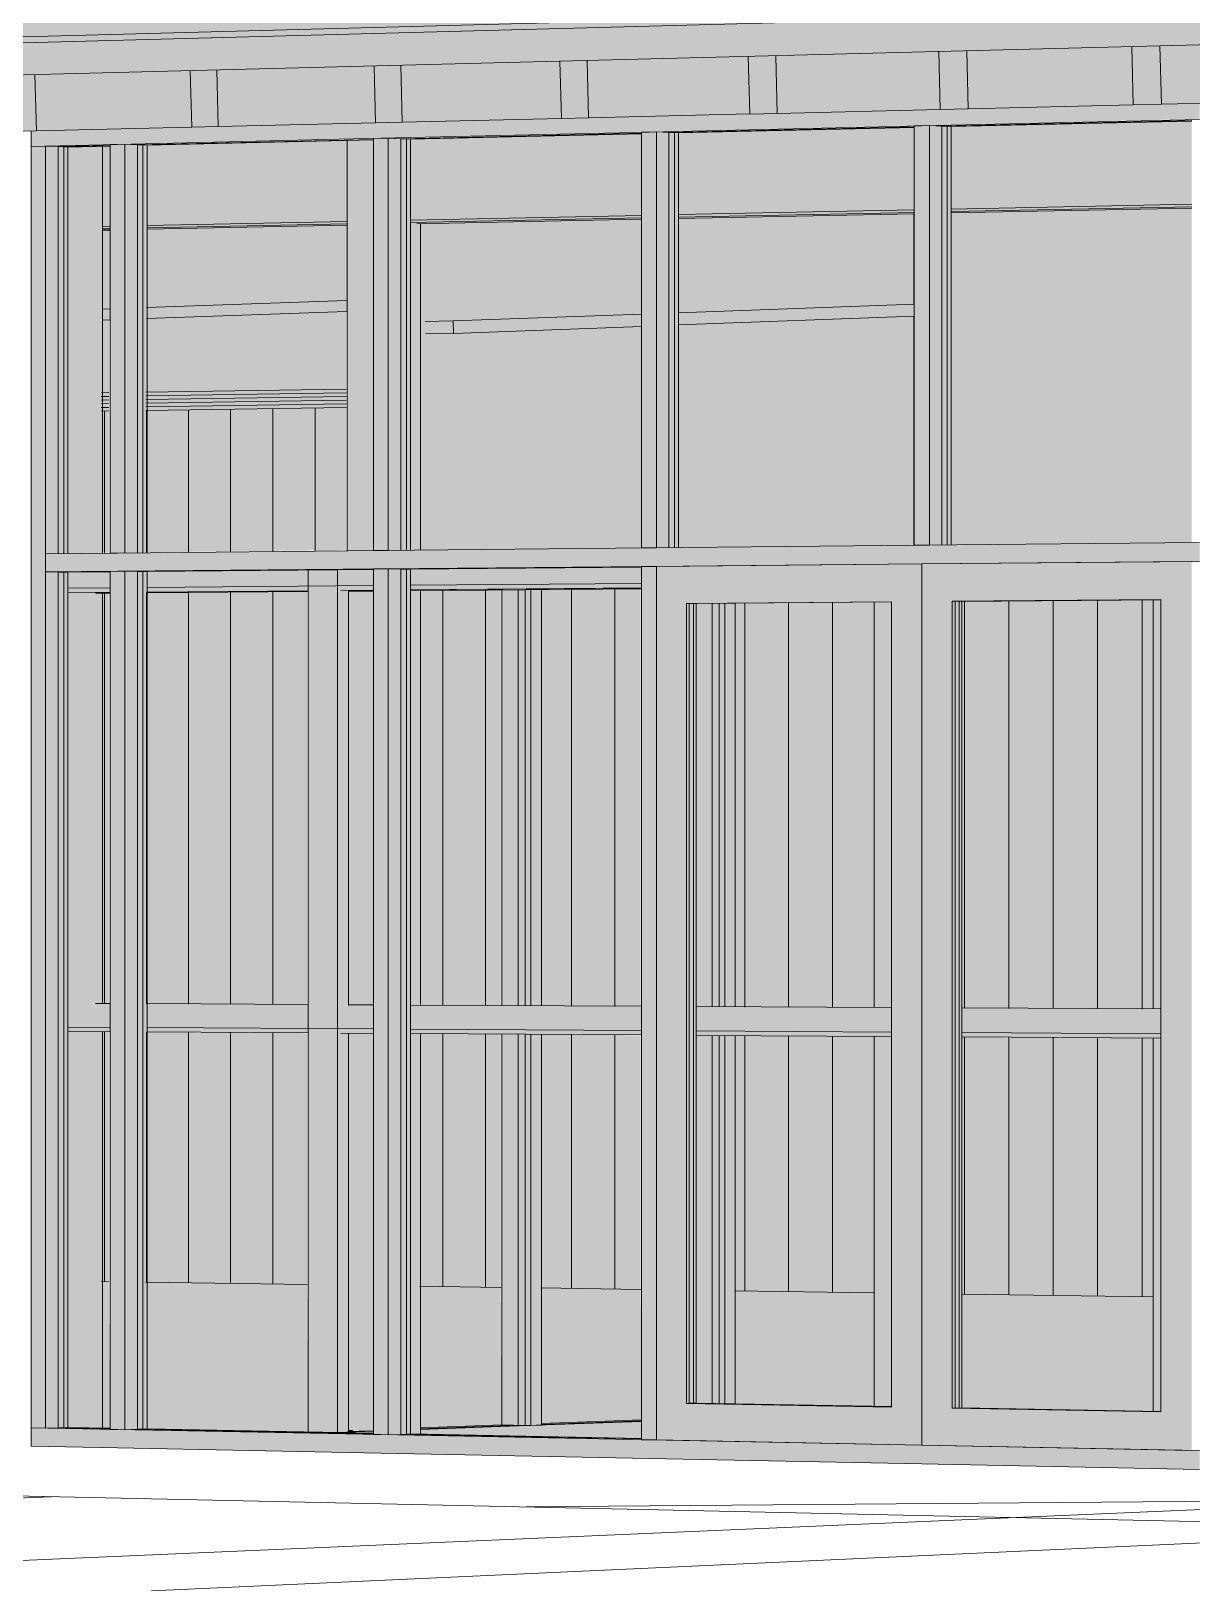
# Model space of a CAD drawing. Header units: inches. Extents: x 30764 to 92544, y -36095 to 66.
# Drawn here: x 92528.8817 to 92528.9453, y 65.9592 to 66.0446 of the extents above; entities that cross this region are included whole.
import ezdxf

# ---------------------------------------------------------------- set-up
doc = ezdxf.new("R2010")
doc.units = ezdxf.units.IN
doc.header["$MEASUREMENT"] = 0
for name, color, linetype, lineweight in [('A-DOOR', 31, 'Continuous', 13), ('A-FLOR-OTLN', 90, 'Continuous', 9), ('A-GLAZ-CURT', 52, 'Continuous', 9), ('A-GLAZ-CWMG', 51, 'Continuous', 9), ('A-ROOF', 132, 'Continuous', 13), ('A-ROOF-OTLN', 132, 'Continuous', 9), ('A-WALL-PATT', 111, 'Continuous', 13), ('Conc', 7, 'Continuous', 9), ('I-WALL', 2, 'Continuous', 13), ('L-SITE-WALL', 31, 'Continuous', 13), ('M-HVAC-DUCT', 70, 'Continuous', 9), ('PAINT', 190, 'Continuous', 9), ('S-BEAM', 12, 'Continuous', 9), ('S-COLS', 52, 'Continuous', 9)]:
    doc.layers.add(name, color=color, linetype=linetype, lineweight=lineweight)

# ---------------------------------------------------------------- blocks, each defined once
blk = doc.blocks.new('FP_76-Looking North East Copy 1')
at = {"layer": 'A-WALL-PATT', "lineweight": 9}
for p, q in [((31213.72488, 66.016014), (31213.72488, 66.023777)), ((31213.727173, 66.016036), (31213.727173, 66.02381)), ((31213.729472, 66.016058), (31213.729472, 66.023843)), ((31213.731778, 66.01608), (31213.731778, 66.023876)), ((31213.73409, 66.016103), (31213.73409, 66.02391)), ((31213.736408, 66.016125), (31213.736408, 66.023943)), ((31213.72488, 65.991325), (31213.72488, 66.013811)), ((31213.727173, 65.991313), (31213.727173, 66.01383)), ((31213.729472, 65.991301), (31213.729472, 66.01385)), ((31213.731778, 65.991289), (31213.731778, 66.013869)), ((31213.73409, 65.991277), (31213.73409, 66.013888)), ((31213.743403, 65.991228), (31213.743403, 66.013966)), ((31213.745747, 65.991215), (31213.745747, 66.013985)), ((31213.750456, 65.991191), (31213.750456, 66.014025)), ((31213.75282, 65.991178), (31213.75282, 66.014044)), ((31213.764742, 65.991116), (31213.764742, 66.013312)), ((31213.771977, 65.991078), (31213.771977, 66.013369)), ((31213.774402, 65.991065), (31213.774402, 66.013388)), ((31213.776834, 65.991053), (31213.776834, 66.013407)), ((31213.779273, 65.99104), (31213.779273, 66.013426)), ((31213.781719, 65.991027), (31213.781719, 66.013445)), ((31213.759953, 65.991141), (31213.759953, 66.013274)), ((31213.762344, 65.991128), (31213.762344, 66.013293)), ((31213.72488, 65.976103), (31213.72488, 65.989776)), ((31213.727173, 65.97607), (31213.727173, 65.989762)), ((31213.729472, 65.976036), (31213.729472, 65.989747)), ((31213.731778, 65.976003), (31213.731778, 65.989733)), ((31213.73409, 65.97597), (31213.73409, 65.989719)), ((31213.743403, 65.975835), (31213.743403, 65.989661)), ((31213.745747, 65.975801), (31213.745747, 65.989647)), ((31213.750456, 65.975733), (31213.750456, 65.989618)), ((31213.75282, 65.975699), (31213.75282, 65.989603)), ((31213.759953, 65.975596), (31213.759953, 65.989559)), ((31213.762344, 65.975562), (31213.762344, 65.989544)), ((31213.764742, 65.975527), (31213.764742, 65.98953)), ((31213.771977, 65.975423), (31213.771977, 65.989485)), ((31213.774402, 65.975388), (31213.774402, 65.98947)), ((31213.776834, 65.975353), (31213.776834, 65.989455)), ((31213.779273, 65.975318), (31213.779273, 65.98944)), ((31213.781719, 65.975282), (31213.781719, 65.989425))]:
    blk.add_line(p, q, dxfattribs=at)

msp = doc.modelspace()

# ---------------------------------------------------------------- hatches: boundary and pattern name
at = {"layer": 'A-DOOR', "lineweight": 5}
h = msp.add_hatch(color=256, dxfattribs=at)
h.paths.add_polyline_path([(92528.930488, 65.967154), (92528.930488, 66.015397), (92528.915952, 66.015265), (92528.915952, 65.967435), (92528.929329, 65.967176)], flags=0)
h.paths.add_polyline_path([(92528.928823, 65.969237), (92528.917592, 65.96944), (92528.917592, 66.013243), (92528.928823, 66.013327), (92528.928823, 65.969242)], flags=0)
h = msp.add_hatch(color=256, dxfattribs=at)
h.paths.add_polyline_path([(92528.945276, 65.966868), (92528.945276, 66.01553), (92528.930488, 66.015397), (92528.930488, 65.967154), (92528.943582, 65.966901)], flags=0)
h.paths.add_polyline_path([(92528.943582, 65.96897), (92528.932156, 65.969177), (92528.932156, 66.013357), (92528.943582, 66.013443), (92528.943582, 65.968975)], flags=0)
at = {"layer": 'A-DOOR', "lineweight": 5, "transparency": 33554496}
for points in [[(92528.928823, 65.969245), (92528.928818, 65.989522), (92528.927868, 65.989527), (92528.927873, 65.969282), (92528.920269, 65.969434), (92528.920269, 65.989575), (92528.919393, 65.989581), (92528.919398, 65.969436), (92528.91812, 65.969459), (92528.91812, 66.013234), (92528.919393, 66.013237), (92528.919393, 65.991159), (92528.920269, 65.991155), (92528.920274, 66.013251), (92528.927873, 66.013311), (92528.927868, 65.991114), (92528.928818, 65.991109), (92528.928823, 66.013327), (92528.917743, 66.013234), (92528.917743, 65.969446), (92528.927873, 65.969262)], [(92528.943582, 65.968978), (92528.943581, 65.98943), (92528.943161, 65.989433), (92528.943162, 65.969006), (92528.93268, 65.969196), (92528.93268, 66.013349), (92528.943162, 66.013431), (92528.943161, 65.991034), (92528.943581, 65.991032), (92528.943579, 66.013443), (92528.932306, 66.013349), (92528.932306, 65.969182), (92528.943576, 65.968978)], [(92528.928823, 65.989524), (92528.928822, 65.991111), (92528.91812, 65.991167), (92528.91812, 65.98959), (92528.924958, 65.989548)], [(92528.943582, 65.989433), (92528.943582, 65.991034), (92528.93268, 65.991091), (92528.93268, 65.989501), (92528.942764, 65.989438)], [(92528.927864, 65.969268), (92528.927847, 65.975495), (92528.920237, 65.975604), (92528.920262, 65.969406), (92528.920575, 65.9694)], [(92528.94316, 65.968991), (92528.943157, 65.975274), (92528.93266, 65.975425), (92528.932673, 65.969181), (92528.938066, 65.969084)]]:
    msp.add_hatch(color=256, dxfattribs=at).paths.add_polyline_path(points, flags=0)
h = msp.add_hatch(color=256, dxfattribs=at)
h.paths.add_polyline_path([(92528.927847, 65.975495), (92528.927847, 65.989516), (92528.920237, 65.989563), (92528.920237, 65.975604), (92528.924928, 65.975537)], flags=0)
h.paths.add_polyline_path([(92528.927847, 65.991104), (92528.927847, 66.01333), (92528.920237, 66.013253), (92528.920237, 65.991144), (92528.924928, 65.991119)], flags=0)
at = {"layer": 'A-DOOR', "lineweight": 5}
for points in [[(92528.932156, 65.969177), (92528.932306, 65.969196), (92528.932306, 66.013354), (92528.932156, 66.013349), (92528.932156, 65.969196)], [(92528.917592, 65.96944), (92528.917743, 65.969459), (92528.917743, 66.01324), (92528.917592, 66.013234), (92528.917592, 65.969459)]]:
    msp.add_hatch(color=256, dxfattribs=at).paths.add_polyline_path(points, flags=0)
at = {"layer": 'A-DOOR', "lineweight": 5, "transparency": 33554496}
h = msp.add_hatch(color=256, dxfattribs=at)
h.paths.add_polyline_path([(92528.943157, 65.975274), (92528.943157, 65.989421), (92528.93266, 65.989486), (92528.93266, 65.975425), (92528.942435, 65.975284)], flags=0)
h.paths.add_polyline_path([(92528.943157, 65.991024), (92528.943157, 66.01345), (92528.93266, 66.013368), (92528.93266, 65.991079), (92528.942435, 65.991028)], flags=0)
at = {"layer": 'A-GLAZ-CURT', "transparency": 33554458}
for points in [[(92528.901946, 66.016147), (92528.902478, 66.016153), (92528.902499, 66.03866), (92528.915134, 66.038975), (92528.915134, 66.038988), (92528.901946, 66.038652), (92528.901946, 66.016263)], [(92528.902476, 66.016153), (92528.915129, 66.016301), (92528.915132, 66.038953), (92528.902476, 66.038651), (92528.902476, 66.016263)], [(92528.916632, 66.016289), (92528.91716, 66.016322), (92528.91716, 66.038999), (92528.930071, 66.03932), (92528.930053, 66.039333), (92528.916632, 66.039003), (92528.916632, 66.016307)], [(92528.917155, 66.016297), (92528.930067, 66.016448), (92528.930053, 66.039298), (92528.917159, 66.03899), (92528.917155, 66.01631)], [(92528.931578, 66.016434), (92528.932102, 66.016439), (92528.932102, 66.039344), (92528.945276, 66.039649), (92528.945276, 66.039685), (92528.931578, 66.039347), (92528.931578, 66.016553)], [(92528.932098, 66.016443), (92528.945276, 66.016579), (92528.945276, 66.03965), (92528.932101, 66.039336), (92528.932098, 66.016558)], [(92528.883175, 66.015966), (92528.883712, 66.015998), (92528.883712, 66.038226), (92528.886032, 66.038279), (92528.886032, 66.038314), (92528.883175, 66.038248), (92528.883175, 66.015982)], [(92528.883712, 66.015972), (92528.885604, 66.015998), (92528.885604, 66.03827), (92528.883712, 66.038208), (92528.883712, 66.015982)], [(92528.885576, 66.028743), (92528.886002, 66.028758), (92528.88603, 66.03828), (92528.885604, 66.03826), (92528.885576, 66.028846)], [(92528.887513, 66.016008), (92528.888049, 66.016013), (92528.888049, 66.038326), (92528.900456, 66.038636), (92528.900456, 66.038648), (92528.887513, 66.038349), (92528.887513, 66.016121)], [(92528.899007, 66.01612), (92528.900455, 66.016141), (92528.900455, 66.038613), (92528.888047, 66.038318), (92528.88802, 66.028831), (92528.899007, 66.029207), (92528.899007, 66.016121)], [(92528.885523, 66.023774), (92528.88595, 66.02378), (92528.88596, 66.028778), (92528.885533, 66.028737), (92528.885523, 66.02381)], [(92528.88797, 66.023809), (92528.898943, 66.023967), (92528.898951, 66.029241), (92528.887979, 66.02885), (92528.88797, 66.023844)], [(92528.885521, 66.016012), (92528.885948, 66.016023), (92528.885948, 66.023781), (92528.885521, 66.023774), (92528.885521, 66.01602)], [(92528.887968, 66.016035), (92528.898942, 66.016159), (92528.898942, 66.023967), (92528.887968, 66.02381), (92528.887968, 66.016143)], [(92528.903025, 65.967751), (92528.903025, 65.989683), (92528.915133, 65.989609), (92528.915133, 65.991183), (92528.903025, 65.991246), (92528.903025, 66.013936), (92528.915133, 66.014037), (92528.915133, 66.015225), (92528.902478, 66.015107), (92528.902476, 65.967762), (92528.903024, 65.967751)], [(92528.886032, 65.968051), (92528.886032, 65.96808), (92528.883712, 65.968125), (92528.883712, 66.014942), (92528.883175, 66.014942), (92528.883175, 65.968106), (92528.885606, 65.968059)], [(92528.886022, 65.968075), (92528.885948, 65.976099), (92528.885521, 65.976106), (92528.885596, 65.968083)], [(92528.896872, 65.967866), (92528.89681, 65.975943), (92528.887968, 65.97607), (92528.88804, 65.968036), (92528.896833, 65.967867)], [(92528.903017, 65.96809), (92528.907467, 65.968262), (92528.907419, 65.975789), (92528.902966, 65.975854), (92528.903016, 65.968232)], [(92528.909652, 65.96833), (92528.915124, 65.968528), (92528.915089, 65.975679), (92528.90961, 65.975758), (92528.90965, 65.968617)], [(92528.909658, 65.968264), (92528.915129, 65.968462), (92528.915128, 65.968533), (92528.909657, 65.968335)]]:
    msp.add_hatch(color=256, dxfattribs=at).paths.add_polyline_path(points, flags=0)
h = msp.add_hatch(color=256, dxfattribs=at)
h.paths.add_polyline_path([(92528.900456, 65.989699), (92528.900455, 65.991258), (92528.898479, 65.991222), (92528.898479, 65.99114), (92528.896879, 65.991155), (92528.896878, 65.991279), (92528.888048, 65.991325), (92528.888049, 65.989776), (92528.896879, 65.989721), (92528.896879, 65.98996), (92528.898479, 65.989951), (92528.898653, 65.98971), (92528.898731, 65.98971)], flags=0)
h.paths.add_polyline_path([(92528.888048, 66.013811), (92528.896878, 66.013885), (92528.896879, 66.014181), (92528.898479, 66.014195), (92528.898502, 66.014161), (92528.898653, 66.01395), (92528.900412, 66.013957), (92528.900455, 66.013915), (92528.900456, 66.015093), (92528.888049, 66.014977), (92528.888048, 66.013854)], flags=0)
h = msp.add_hatch(color=256, dxfattribs=at)
h.paths.add_polyline_path([(92528.915134, 65.967489), (92528.915129, 65.968462), (92528.909658, 65.968264), (92528.909658, 65.989642), (92528.908765, 65.989647), (92528.908765, 65.968231), (92528.903025, 65.968007), (92528.903025, 65.967751), (92528.902478, 65.967763), (92528.902478, 66.015111), (92528.901946, 66.01512), (92528.901946, 65.967743), (92528.911845, 65.967552)], flags=0)
h.paths.add_polyline_path([(92528.909658, 65.991211), (92528.909658, 66.013992), (92528.908765, 66.013985), (92528.908765, 65.991216), (92528.909359, 65.991213)], flags=0)
h = msp.add_hatch(color=256, dxfattribs=at)
h.paths.add_polyline_path([(92528.886032, 65.989788), (92528.88603, 65.991335), (92528.883712, 65.991323), (92528.883712, 65.989803), (92528.885615, 65.989791)], flags=0)
h.paths.add_polyline_path([(92528.885238, 66.013788), (92528.88603, 66.013795), (92528.886032, 66.014963), (92528.883712, 66.014942), (92528.883712, 66.013825), (92528.885216, 66.01383)], flags=0)
h = msp.add_hatch(color=256, dxfattribs=at)
h.paths.add_polyline_path([(92528.900456, 65.967772), (92528.900455, 65.96793), (92528.899087, 65.967881), (92528.899087, 65.989708), (92528.898653, 65.98971), (92528.898479, 65.989951), (92528.896879, 65.98996), (92528.896879, 65.967871), (92528.888049, 65.968041), (92528.888049, 66.014981), (92528.887513, 66.01499), (92528.887513, 65.968022), (92528.899098, 65.967798)], flags=0)
h.paths.add_polyline_path([(92528.898479, 65.99114), (92528.898479, 65.991235), (92528.899087, 65.991245), (92528.899087, 66.013953), (92528.898653, 66.01395), (92528.898479, 66.014195), (92528.896879, 66.014181), (92528.896879, 65.991149)], flags=0)
h = msp.add_hatch(color=256, dxfattribs=at)
h.paths.add_polyline_path([(92528.885604, 65.968087), (92528.885604, 65.989791), (92528.883712, 65.989803), (92528.883712, 65.968124), (92528.885176, 65.968096)], flags=0)
h.paths.add_polyline_path([(92528.883712, 65.991323), (92528.885604, 65.991338), (92528.885604, 66.013791), (92528.885238, 66.013788), (92528.885222, 66.013838), (92528.883712, 66.013817), (92528.883712, 65.991348)], flags=0)
h = msp.add_hatch(color=256, dxfattribs=at)
h.paths.add_polyline_path([(92528.885948, 65.976099), (92528.885948, 65.989774), (92528.885521, 65.989777), (92528.885531, 65.976105)], flags=0)
h.paths.add_polyline_path([(92528.885948, 65.991324), (92528.885948, 66.013813), (92528.885521, 66.01381), (92528.885531, 65.991326)], flags=0)
h = msp.add_hatch(color=256, dxfattribs=at)
h.paths.add_polyline_path([(92528.89681, 65.975943), (92528.89681, 65.989707), (92528.887968, 65.989762), (92528.887968, 65.97607), (92528.894287, 65.975979)], flags=0)
h.paths.add_polyline_path([(92528.89681, 65.991267), (92528.89681, 66.013904), (92528.887968, 66.01383), (92528.887968, 65.991313), (92528.894287, 65.99128)], flags=0)
h = msp.add_hatch(color=256, dxfattribs=at)
h.paths.add_polyline_path([(92528.899087, 65.967881), (92528.900455, 65.967939), (92528.899086, 65.967953)], flags=0)
h.paths.add_polyline_path([(92528.903025, 65.968023), (92528.908765, 65.968237), (92528.908765, 65.989647), (92528.907473, 65.989655), (92528.907473, 65.968256), (92528.903024, 65.968095)], flags=0)
h.paths.add_polyline_path([(92528.908765, 65.991216), (92528.908765, 66.013985), (92528.907473, 66.013974), (92528.907473, 65.991222)], flags=0)
h = msp.add_hatch(color=256, dxfattribs=at)
h.paths.add_polyline_path([(92528.900455, 65.967939), (92528.900455, 65.989699), (92528.899086, 65.989708), (92528.899097, 65.967953), (92528.89931, 65.967961)], flags=0)
h.paths.add_polyline_path([(92528.899087, 65.991245), (92528.900455, 65.99126), (92528.900434, 66.013914), (92528.900418, 66.013965), (92528.899086, 66.013946), (92528.899086, 65.991267)], flags=0)
h = msp.add_hatch(color=256, dxfattribs=at)
h.paths.add_polyline_path([(92528.907422, 65.975789), (92528.907419, 65.989642), (92528.902966, 65.989669), (92528.902966, 65.975854), (92528.907419, 65.975789)], flags=0)
h.paths.add_polyline_path([(92528.907422, 65.991211), (92528.907422, 66.013992), (92528.902966, 66.013955), (92528.902966, 65.991234), (92528.907419, 65.991211)], flags=0)
h = msp.add_hatch(color=256, dxfattribs=at)
h.paths.add_polyline_path([(92528.915089, 65.975679), (92528.915089, 65.989594), (92528.90961, 65.989628), (92528.90961, 65.975758), (92528.911796, 65.975726)], flags=0)
h.paths.add_polyline_path([(92528.915089, 65.991171), (92528.915089, 66.014056), (92528.90961, 66.014011), (92528.90961, 65.9912), (92528.911796, 65.991188)], flags=0)
h = msp.add_hatch(color=256, dxfattribs=at)
h.paths.add_polyline_path([(92528.919393, 65.96943), (92528.919393, 65.989581), (92528.918115, 65.989589), (92528.918115, 65.969453), (92528.919143, 65.969434)], flags=0)
h.paths.add_polyline_path([(92528.919393, 65.991159), (92528.919393, 66.013247), (92528.918115, 66.013237), (92528.918115, 65.991166)], flags=0)
at = {"layer": 'A-GLAZ-CWMG'}
for points in [[(92528.900858, 66.038703), (92528.915543, 66.039072), (92528.915543, 66.039911), (92528.900858, 66.039555), (92528.900858, 66.038779)], [(92528.915543, 66.039043), (92528.930488, 66.039421), (92528.930488, 66.040266), (92528.915543, 66.039911), (92528.915543, 66.039072)], [(92528.930488, 66.03939), (92528.9457, 66.039769), (92528.9457, 66.040625), (92528.930488, 66.040266), (92528.930488, 66.039395)], [(92528.886428, 66.038369), (92528.900858, 66.038703), (92528.900858, 66.039563), (92528.886428, 66.039222), (92528.886428, 66.038384)], [(92528.886428, 66.014998), (92528.900858, 66.015132), (92528.900858, 66.016137), (92528.886428, 66.015978), (92528.886428, 66.015001)], [(92528.900858, 66.015128), (92528.915543, 66.015265), (92528.915543, 66.016279), (92528.900858, 66.016118), (92528.900858, 66.015132)], [(92528.915543, 66.015261), (92528.930488, 66.015397), (92528.930488, 66.016423), (92528.915543, 66.016259), (92528.915543, 66.015265)], [(92528.930488, 66.015397), (92528.9457, 66.015538), (92528.9457, 66.01657), (92528.930488, 66.016403), (92528.930488, 66.015531)], [(92528.900858, 65.966718), (92528.900858, 65.967726), (92528.886428, 65.967997), (92528.886428, 65.967005), (92528.898731, 65.96676)], [(92528.915543, 65.966425), (92528.915543, 65.967443), (92528.900858, 65.967718), (92528.900858, 65.966718), (92528.911845, 65.966499)], [(92528.930488, 65.966127), (92528.930488, 65.967154), (92528.915543, 65.967435), (92528.915543, 65.966425), (92528.929329, 65.966151)], [(92528.9457, 65.965824), (92528.9457, 65.96686), (92528.930488, 65.967154), (92528.930488, 65.966127)]]:
    msp.add_hatch(color=256, dxfattribs=at).paths.add_polyline_path(points, flags=0)
at = {"layer": 'A-GLAZ-CWMG', "lineweight": 5}
for points in [[(92528.881697, 66.038259), (92528.886428, 66.038384), (92528.886428, 66.039222), (92528.881697, 66.039081), (92528.881697, 66.038278)], [(92528.915134, 66.016275), (92528.915952, 66.016307), (92528.915952, 66.039053), (92528.915134, 66.039003), (92528.915134, 66.016287)], [(92528.915952, 66.016283), (92528.916632, 66.016307), (92528.916632, 66.039022), (92528.915952, 66.039022), (92528.915952, 66.016287)], [(92528.930071, 66.016419), (92528.930905, 66.016431), (92528.930905, 66.039399), (92528.930071, 66.039349), (92528.930071, 66.016431)], [(92528.930905, 66.016427), (92528.931578, 66.016434), (92528.931559, 66.039369), (92528.930905, 66.039373), (92528.930905, 66.016431)], [(92528.881697, 66.015453), (92528.882484, 66.015461), (92528.882484, 66.038278), (92528.881697, 66.038259), (92528.881697, 66.015461)], [(92528.882484, 66.015959), (92528.883175, 66.015998), (92528.883175, 66.038248), (92528.882484, 66.038259), (92528.882484, 66.015982)], [(92528.886032, 66.015994), (92528.886823, 66.016001), (92528.886823, 66.038378), (92528.886032, 66.03833), (92528.886032, 66.016289)], [(92528.886823, 66.016001), (92528.887513, 66.016008), (92528.887513, 66.038349), (92528.886823, 66.038351), (92528.886823, 66.016121)], [(92528.900456, 66.016133), (92528.901261, 66.016141), (92528.901261, 66.038713), (92528.900456, 66.038664), (92528.900456, 66.016288)], [(92528.901261, 66.016141), (92528.901946, 66.016147), (92528.901946, 66.038683), (92528.901261, 66.03869), (92528.901261, 66.016279)], [(92528.882484, 66.014962), (92528.886428, 66.015001), (92528.886428, 66.015998), (92528.882484, 66.015959), (92528.882484, 66.015236)], [(92528.882484, 65.968081), (92528.882484, 66.015461), (92528.881697, 66.015453), (92528.881697, 65.968096), (92528.882159, 65.968087)], [(92528.901261, 65.967718), (92528.901261, 66.015132), (92528.900456, 66.015107), (92528.900456, 65.967734), (92528.901142, 65.967721)], [(92528.901474, 65.967726), (92528.901946, 65.967743), (92528.901946, 66.01512), (92528.901261, 66.015128), (92528.901261, 65.967726), (92528.90145, 65.967726)], [(92528.915952, 65.967435), (92528.915952, 66.015265), (92528.915134, 66.015239), (92528.915134, 65.967451), (92528.915814, 65.967437)], [(92528.882484, 65.968081), (92528.883175, 65.968106), (92528.883175, 66.01495), (92528.882484, 66.014941), (92528.882484, 65.968096)], [(92528.886823, 65.967997), (92528.886823, 66.015001), (92528.886032, 66.014976), (92528.886032, 65.968013), (92528.886723, 65.967999)], [(92528.887038, 65.968005), (92528.887513, 65.968022), (92528.887513, 66.01499), (92528.886823, 66.014998), (92528.886823, 65.968005)], [(92528.886428, 65.967005), (92528.886428, 65.968005), (92528.881697, 65.968081), (92528.881697, 65.967099), (92528.882159, 65.96709)]]:
    msp.add_hatch(color=256, dxfattribs=at).paths.add_polyline_path(points, flags=0)
at = {"layer": 'A-ROOF', "lineweight": 5}
msp.add_hatch(color=256, dxfattribs=at).paths.add_polyline_path([(92528.86918, 66.043933), (92528.973663, 66.046718), (92528.973686, 66.046699), (92528.973745, 66.046678), (92528.973778, 66.046595), (92528.973817, 66.046382), (92528.975917, 66.046438), (92528.975917, 66.048022), (92528.86918, 66.045086), (92528.86918, 66.044102)], flags=0)
at = {"layer": 'A-ROOF-OTLN', "lineweight": 5}
h = msp.add_hatch(color=256, dxfattribs=at)
h.paths.add_polyline_path([(92528.866845, 66.043553), (92528.973663, 66.046418), (92528.973621, 66.046497), (92528.973624, 66.046651), (92528.973663, 66.046717), (92528.973709, 66.046733), (92528.866785, 66.043854), (92528.866736, 66.043766), (92528.866747, 66.04363), (92528.866809, 66.043558), (92528.86684, 66.043553)], flags=0)
h.paths.add_polyline_path([(92528.86684, 66.043585), (92528.866919, 66.043588), (92528.866851, 66.043585)], flags=0)
msp.add_hatch(color=256, dxfattribs=at).paths.add_polyline_path([(92528.868046, 66.041841), (92528.97485, 66.04457), (92528.974573, 66.04465), (92528.974315, 66.044858), (92528.974086, 66.045194), (92528.973923, 66.045591), (92528.973809, 66.046162), (92528.97376, 66.04656), (92528.973614, 66.046539), (92528.973663, 66.046418), (92528.973634, 66.046408), (92528.866922, 66.043553), (92528.866955, 66.043209), (92528.867062, 66.042793), (92528.867243, 66.042409), (92528.867478, 66.04211), (92528.867752, 66.041916)], flags=0)
at = {"layer": 'S-BEAM', "lineweight": 5}
for points in [[(92528.912232, 66.039823), (92528.921053, 66.040039), (92528.920959, 66.043197), (92528.912154, 66.042969), (92528.912232, 66.039825)], [(92528.922562, 66.040068), (92528.931494, 66.040286), (92528.931399, 66.043464), (92528.922485, 66.043203), (92528.922562, 66.04007)], [(92528.93302, 66.040315), (92528.942064, 66.040537), (92528.94197, 66.043734), (92528.932943, 66.0435), (92528.93302, 66.040317)], [(92528.943608, 66.040566), (92528.952765, 66.040806), (92528.952673, 66.044008), (92528.943532, 66.04377), (92528.943608, 66.040568)], [(92528.881983, 66.039107), (92528.890488, 66.039315), (92528.890391, 66.042416), (92528.881904, 66.042196), (92528.881983, 66.039109)], [(92528.891945, 66.039343), (92528.900553, 66.039553), (92528.900457, 66.042673), (92528.891866, 66.04245), (92528.891945, 66.039345)], [(92528.902027, 66.039582), (92528.91074, 66.039795), (92528.910645, 66.042934), (92528.901948, 66.042708), (92528.902027, 66.039583)]]:
    msp.add_hatch(color=256, dxfattribs=at).paths.add_polyline_path(points, flags=0)
at = {"layer": 'S-BEAM'}
for points in [[(92528.921056, 66.040032), (92528.922562, 66.040072), (92528.922467, 66.043232), (92528.920978, 66.043194), (92528.921056, 66.040034)], [(92528.931495, 66.040279), (92528.93302, 66.040319), (92528.932926, 66.043499), (92528.931418, 66.043461), (92528.931495, 66.040281)], [(92528.942064, 66.040529), (92528.943608, 66.04057), (92528.943515, 66.04377), (92528.941987, 66.043731), (92528.942064, 66.040531)], [(92528.890492, 66.039308), (92528.891944, 66.039351), (92528.891848, 66.04245), (92528.890413, 66.042407), (92528.890492, 66.03931)], [(92528.900556, 66.039547), (92528.902027, 66.039585), (92528.901931, 66.042708), (92528.900478, 66.04267), (92528.900556, 66.039548)], [(92528.910743, 66.039788), (92528.912232, 66.039827), (92528.912136, 66.042968), (92528.910665, 66.042931), (92528.910743, 66.03979)], [(92528.880548, 66.039073), (92528.881983, 66.039109), (92528.881886, 66.042196), (92528.880469, 66.042159), (92528.880548, 66.039075)]]:
    msp.add_hatch(color=256, dxfattribs=at).paths.add_polyline_path(points, flags=0)

# ---------------------------------------------------------------- linework, layer by layer
at = {"layer": 'A-DOOR'}
for p, q in [((92528.930488, 66.015397), (92528.915952, 66.015265)), ((92528.915952, 65.967435), (92528.915952, 66.015265)), ((92528.945276, 66.01553), (92528.930488, 66.015397)), ((92528.930488, 66.015397), (92528.930488, 65.967154)), ((92528.930488, 65.967154), (92528.930488, 66.015397)), ((92528.917592, 66.013243), (92528.928823, 66.013331)), ((92528.91797, 66.013237), (92528.928823, 66.013322)), ((92528.928823, 66.013318), (92528.91812, 66.013234)), ((92528.928823, 65.969237), (92528.928823, 66.013331)), ((92528.932156, 66.013357), (92528.943582, 66.013446)), ((92528.932306, 66.013354), (92528.932156, 66.013357)), ((92528.932156, 66.013357), (92528.932156, 65.969177)), ((92528.93268, 66.013349), (92528.932306, 66.013354)), ((92528.932306, 65.969182), (92528.932306, 66.013354)), ((92528.932306, 66.013354), (92528.93253, 66.013351)), ((92528.93253, 66.013351), (92528.943583, 66.013438)), ((92528.93253, 65.96919), (92528.93253, 66.013351)), ((92528.943583, 66.013434), (92528.93268, 66.013349)), ((92528.93268, 66.013349), (92528.93268, 65.969196)), ((92528.943582, 65.96897), (92528.943582, 66.013446)), ((92528.917592, 66.013243), (92528.917592, 65.96944)), ((92528.917743, 66.01324), (92528.917592, 66.013243)), ((92528.91812, 66.013234), (92528.917743, 66.01324)), ((92528.917743, 66.01324), (92528.91797, 66.013237)), ((92528.917743, 65.969446), (92528.917743, 66.01324)), ((92528.91797, 65.969454), (92528.91797, 66.013237)), ((92528.91812, 66.013234), (92528.91812, 65.969459)), ((92528.917743, 65.969446), (92528.917592, 65.96944)), ((92528.917592, 65.96944), (92528.928823, 65.969237)), ((92528.91812, 65.969459), (92528.917743, 65.969446)), ((92528.91797, 65.969454), (92528.917743, 65.969446)), ((92528.928823, 65.969245), (92528.917743, 65.969446)), ((92528.928823, 65.969257), (92528.91797, 65.969454)), ((92528.91812, 65.969459), (92528.928823, 65.969265)), ((92528.932306, 65.969182), (92528.932156, 65.969177)), ((92528.932156, 65.969177), (92528.943582, 65.96897)), ((92528.93268, 65.969196), (92528.932306, 65.969182)), ((92528.932306, 65.969182), (92528.93253, 65.96919)), ((92528.943582, 65.968978), (92528.932306, 65.969182)), ((92528.943582, 65.96899), (92528.93253, 65.96919)), ((92528.93268, 65.969196), (92528.943582, 65.968998)), ((92528.930488, 65.967154), (92528.915952, 65.967435)), ((92528.945276, 65.966868), (92528.930488, 65.967154))]:
    msp.add_line(p, q, dxfattribs=at)
at = {"layer": 'A-FLOR-OTLN'}
for q in [(92528.90881, 65.963767), (92528.935632, 65.963188)]:
    msp.add_line((92528.958323, 65.964171), q, dxfattribs=at)
at = {"layer": 'A-GLAZ-CURT'}
for p, q in [((92528.915134, 66.038988), (92528.901946, 66.038683)), ((92528.90225, 66.038669), (92528.915133, 66.038967)), ((92528.930071, 66.039333), (92528.916632, 66.039022)), ((92528.916632, 66.039022), (92528.916632, 66.016289)), ((92528.916934, 66.039009), (92528.916632, 66.039022)), ((92528.916934, 66.039009), (92528.930071, 66.039313)), ((92528.916934, 66.016292), (92528.916934, 66.039009)), ((92528.945276, 66.039685), (92528.931578, 66.039368)), ((92528.931578, 66.039368), (92528.931578, 66.016434)), ((92528.931878, 66.039354), (92528.931578, 66.039368)), ((92528.931878, 66.039354), (92528.945276, 66.039664)), ((92528.931878, 66.016437), (92528.931878, 66.039354)), ((92528.886032, 66.038314), (92528.883175, 66.038248)), ((92528.883175, 66.038248), (92528.883175, 66.015966)), ((92528.883482, 66.038235), (92528.883175, 66.038248)), ((92528.883482, 66.038235), (92528.886032, 66.038294)), ((92528.883482, 66.015969), (92528.883482, 66.038235)), ((92528.900456, 66.038648), (92528.887513, 66.038349)), ((92528.887513, 66.038349), (92528.887513, 66.016008)), ((92528.88782, 66.038336), (92528.887513, 66.038349)), ((92528.88782, 66.038336), (92528.900456, 66.038628)), ((92528.88782, 66.016011), (92528.88782, 66.038336)), ((92528.901946, 66.038683), (92528.901946, 66.016147)), ((92528.90225, 66.038669), (92528.901946, 66.038683)), ((92528.90225, 66.01615), (92528.90225, 66.038669)), ((92528.900456, 66.015107), (92528.887513, 66.01499)), ((92528.88782, 66.014985), (92528.900456, 66.015099)), ((92528.915134, 66.01524), (92528.901946, 66.01512)), ((92528.901946, 66.01512), (92528.901946, 65.967743)), ((92528.90225, 66.015115), (92528.901946, 66.01512)), ((92528.90225, 66.015115), (92528.915133, 66.015231)), ((92528.90225, 65.967755), (92528.90225, 66.015115)), ((92528.886032, 66.014976), (92528.883175, 66.01495)), ((92528.883175, 66.01495), (92528.883175, 65.968106)), ((92528.883482, 66.014945), (92528.883175, 66.01495)), ((92528.883482, 66.014945), (92528.886032, 66.014968)), ((92528.883482, 65.968116), (92528.883482, 66.014945)), ((92528.887513, 66.01499), (92528.887513, 65.968022)), ((92528.88782, 66.014985), (92528.887513, 66.01499)), ((92528.88782, 65.968033), (92528.88782, 66.014985)), ((92528.908367, 66.013982), (92528.908367, 65.991218)), ((92528.908765, 65.991216), (92528.908765, 66.013985)), ((92528.918997, 66.013244), (92528.918997, 65.991161)), ((92528.919393, 65.991159), (92528.919393, 66.013247)), ((92528.908367, 65.98965), (92528.908367, 65.968239)), ((92528.908765, 65.968231), (92528.908765, 65.989647)), ((92528.918997, 65.989583), (92528.918997, 65.969437)), ((92528.919393, 65.96943), (92528.919393, 65.989581)), ((92528.883175, 65.968106), (92528.883482, 65.968116)), ((92528.883175, 65.968106), (92528.886032, 65.968051)), ((92528.886032, 65.968067), (92528.883482, 65.968116)), ((92528.908367, 65.968239), (92528.903024, 65.968046)), ((92528.903024, 65.968023), (92528.908765, 65.968231)), ((92528.908367, 65.968239), (92528.908765, 65.968231)), ((92528.915129, 65.968484), (92528.909657, 65.968286)), ((92528.909658, 65.968264), (92528.915129, 65.968462)), ((92528.887513, 65.968022), (92528.88782, 65.968033)), ((92528.887513, 65.968022), (92528.900456, 65.967772)), ((92528.900456, 65.967789), (92528.88782, 65.968033)), ((92528.900208, 65.967944), (92528.899087, 65.967903)), ((92528.899087, 65.967881), (92528.900455, 65.96793)), ((92528.901946, 65.967743), (92528.90225, 65.967755)), ((92528.901946, 65.967743), (92528.915134, 65.967489)), ((92528.915133, 65.967506), (92528.90225, 65.967755))]:
    msp.add_line(p, q, dxfattribs=at)
at = {"layer": 'A-GLAZ-CWMG'}
for p, q in [((92528.881697, 66.038259), (92528.881697, 66.039109)), ((92528.900858, 66.038703), (92528.915543, 66.039043)), ((92528.902478, 66.038659), (92528.915133, 66.038952)), ((92528.915134, 66.039034), (92528.915952, 66.039053)), ((92528.915134, 66.039034), (92528.915134, 66.016275)), ((92528.915543, 66.039043), (92528.930488, 66.03939)), ((92528.915952, 66.039053), (92528.916632, 66.039022)), ((92528.915952, 66.016283), (92528.915952, 66.039053)), ((92528.916632, 66.039022), (92528.91716, 66.038999)), ((92528.91716, 66.038999), (92528.930071, 66.039297)), ((92528.91716, 66.038999), (92528.91716, 66.016294)), ((92528.930071, 66.03938), (92528.930905, 66.039399)), ((92528.930071, 66.03938), (92528.930071, 66.016419)), ((92528.930488, 66.03939), (92528.9457, 66.039742)), ((92528.930905, 66.039399), (92528.931578, 66.039368)), ((92528.930905, 66.016427), (92528.930905, 66.039399)), ((92528.931578, 66.039368), (92528.932102, 66.039344)), ((92528.932102, 66.039344), (92528.945276, 66.039649)), ((92528.932102, 66.039344), (92528.932102, 66.016439)), ((92528.881697, 66.038259), (92528.886428, 66.038369)), ((92528.881697, 66.038259), (92528.882484, 66.038278)), ((92528.881697, 66.038259), (92528.881697, 66.015453)), ((92528.882484, 66.038278), (92528.883175, 66.038248)), ((92528.882484, 66.015461), (92528.882484, 66.038278)), ((92528.883175, 66.038248), (92528.883712, 66.038226)), ((92528.883712, 66.038226), (92528.886032, 66.038279)), ((92528.883712, 66.015971), (92528.883712, 66.038226)), ((92528.886032, 66.03836), (92528.886823, 66.038378)), ((92528.886032, 66.03836), (92528.886032, 66.015994)), ((92528.886428, 66.038369), (92528.900858, 66.038703)), ((92528.886823, 66.038378), (92528.887513, 66.038349)), ((92528.886823, 66.016001), (92528.886823, 66.038378)), ((92528.887513, 66.038349), (92528.888049, 66.038326)), ((92528.888049, 66.038326), (92528.900456, 66.038613)), ((92528.888049, 66.038326), (92528.888049, 66.016013)), ((92528.900456, 66.038694), (92528.901261, 66.038713)), ((92528.900456, 66.038694), (92528.900456, 66.016133)), ((92528.901261, 66.038713), (92528.901946, 66.038683)), ((92528.901261, 66.016141), (92528.901261, 66.038713)), ((92528.901946, 66.038683), (92528.902478, 66.038659)), ((92528.902478, 66.038659), (92528.902478, 66.016153)), ((92528.886428, 66.015998), (92528.882484, 66.015959)), ((92528.882484, 66.014962), (92528.882484, 66.015959)), ((92528.886823, 66.016001), (92528.886032, 66.015994)), ((92528.900858, 66.016137), (92528.886428, 66.015998)), ((92528.901261, 66.016141), (92528.900456, 66.016133)), ((92528.915543, 66.016279), (92528.900858, 66.016137)), ((92528.915952, 66.016283), (92528.915134, 66.016275)), ((92528.930488, 66.016423), (92528.915543, 66.016279)), ((92528.930905, 66.016427), (92528.930071, 66.016419)), ((92528.9457, 66.01657), (92528.930488, 66.016423)), ((92528.881697, 66.015453), (92528.881697, 65.968096)), ((92528.882484, 65.968081), (92528.882484, 66.015461)), ((92528.886428, 66.014998), (92528.900858, 66.015128)), ((92528.888049, 66.014981), (92528.900456, 66.015093)), ((92528.896879, 66.01506), (92528.898479, 66.015074)), ((92528.896879, 65.991243), (92528.896879, 66.01506)), ((92528.898479, 66.015074), (92528.898479, 65.991234)), ((92528.900456, 66.015125), (92528.901261, 66.015132)), ((92528.900456, 66.015125), (92528.900456, 65.967734)), ((92528.900858, 66.015128), (92528.915543, 66.015261)), ((92528.901261, 66.015132), (92528.901946, 66.01512)), ((92528.901261, 65.967718), (92528.901261, 66.015132)), ((92528.901946, 66.01512), (92528.902478, 66.015111)), ((92528.902478, 66.015111), (92528.915133, 66.015225)), ((92528.902478, 66.015111), (92528.902478, 65.967763)), ((92528.915134, 66.015258), (92528.915952, 66.015265)), ((92528.915134, 66.015258), (92528.915134, 65.967451)), ((92528.915543, 66.015261), (92528.930488, 66.015397)), ((92528.915952, 65.967435), (92528.915952, 66.015265)), ((92528.930488, 66.015397), (92528.9457, 66.015534)), ((92528.882484, 66.014962), (92528.886428, 66.014998)), ((92528.883175, 66.01495), (92528.882484, 66.014962)), ((92528.883712, 66.014942), (92528.883175, 66.01495)), ((92528.883712, 66.014942), (92528.886032, 66.014963)), ((92528.883712, 65.968125), (92528.883712, 66.014955)), ((92528.886032, 66.014994), (92528.886823, 66.015001)), ((92528.886032, 66.014994), (92528.886032, 65.968013)), ((92528.886823, 66.015001), (92528.887513, 66.01499)), ((92528.886823, 65.967997), (92528.886823, 66.015001)), ((92528.887513, 66.01499), (92528.888049, 66.014981)), ((92528.888049, 66.014981), (92528.888049, 65.968041)), ((92528.899087, 65.991232), (92528.899087, 66.013953)), ((92528.907473, 66.013974), (92528.907473, 65.991222)), ((92528.909064, 66.013987), (92528.909064, 65.991214)), ((92528.909658, 65.991211), (92528.909658, 66.013992)), ((92528.927868, 66.013315), (92528.927868, 65.991114)), ((92528.943161, 66.013435), (92528.943161, 65.991034)), ((92528.919689, 66.013249), (92528.919689, 65.991158)), ((92528.920269, 65.991155), (92528.920269, 66.013254)), ((92528.896879, 65.967873), (92528.896879, 65.991232)), ((92528.898479, 65.991224), (92528.898479, 65.967842)), ((92528.899087, 65.967864), (92528.899087, 65.989708)), ((92528.907473, 65.989655), (92528.907473, 65.968256)), ((92528.909064, 65.989645), (92528.909064, 65.968226)), ((92528.909658, 65.968247), (92528.909658, 65.989642)), ((92528.919689, 65.989579), (92528.919689, 65.969425)), ((92528.920269, 65.969414), (92528.920269, 65.989575)), ((92528.927868, 65.989527), (92528.927868, 65.969274)), ((92528.943161, 65.989433), (92528.943161, 65.968997)), ((92528.881697, 65.967099), (92528.881697, 65.968096)), ((92528.886428, 65.968005), (92528.881697, 65.968096)), ((92528.882484, 65.968081), (92528.881697, 65.968096)), ((92528.883175, 65.968106), (92528.882484, 65.968081)), ((92528.883712, 65.968125), (92528.883175, 65.968106)), ((92528.886032, 65.96808), (92528.883712, 65.968125)), ((92528.907473, 65.968256), (92528.903023, 65.968095)), ((92528.909361, 65.968237), (92528.903024, 65.968007)), ((92528.908765, 65.968231), (92528.907473, 65.968256)), ((92528.909064, 65.968226), (92528.908765, 65.968231)), ((92528.909658, 65.968247), (92528.909064, 65.968226)), ((92528.915129, 65.968446), (92528.909361, 65.968237)), ((92528.915128, 65.968533), (92528.909657, 65.968335)), ((92528.886823, 65.967997), (92528.886032, 65.968013)), ((92528.900858, 65.967726), (92528.886428, 65.968005)), ((92528.887513, 65.968022), (92528.886823, 65.967997)), ((92528.888049, 65.968041), (92528.887513, 65.968022)), ((92528.900456, 65.967802), (92528.888049, 65.968041)), ((92528.898479, 65.967842), (92528.896879, 65.967873)), ((92528.898479, 65.967842), (92528.896879, 65.967873)), ((92528.900455, 65.967914), (92528.898479, 65.967842)), ((92528.899087, 65.967864), (92528.898479, 65.967842)), ((92528.89931, 65.967961), (92528.899086, 65.967953)), ((92528.901261, 65.967718), (92528.900456, 65.967734)), ((92528.915543, 65.967443), (92528.900858, 65.967726)), ((92528.901946, 65.967743), (92528.901261, 65.967718)), ((92528.902478, 65.967763), (92528.901946, 65.967743)), ((92528.915133, 65.967519), (92528.902478, 65.967763)), ((92528.915952, 65.967435), (92528.915134, 65.967451)), ((92528.930488, 65.967154), (92528.915543, 65.967443)), ((92528.881697, 65.967099), (92528.886428, 65.967005)), ((92528.886428, 65.967005), (92528.900858, 65.966718)), ((92528.900858, 65.966718), (92528.915543, 65.966425)), ((92528.915543, 65.966425), (92528.930488, 65.966127)), ((92528.9457, 65.96686), (92528.930488, 65.967154)), ((92528.930488, 65.966127), (92528.9457, 65.965824))]:
    msp.add_line(p, q, dxfattribs=at)
at = {"layer": 'A-ROOF-OTLN'}
for p, q in [((92528.866826, 66.043869), (92528.973701, 66.046733)), ((92528.97371, 66.046396), (92528.866835, 66.043552)), ((92528.974898, 66.044569), (92528.868097, 66.041841))]:
    msp.add_line(p, q, dxfattribs=at)
at = {"layer": 'Conc'}
msp.add_line((92529.021498, 65.961335), (92528.386629, 65.975037), dxfattribs=at)
at = {"layer": 'I-WALL'}
for p, q in [((92528.930048, 66.029629), (92528.930048, 66.034586)), ((92528.930048, 66.016424), (92528.930048, 66.028967))]:
    msp.add_line(p, q, dxfattribs=at)
at = {"layer": 'L-SITE-WALL'}
for p, q in [((92528.885604, 66.03827), (92528.885604, 66.01599)), ((92528.885604, 66.013791), (92528.885604, 65.991341)), ((92528.885604, 65.989791), (92528.885604, 65.968087)), ((92528.885531, 65.976105), (92528.885948, 65.976099)), ((92528.887968, 65.97607), (92528.89681, 65.975943)), ((92528.90296, 65.975854), (92528.907419, 65.975789)), ((92528.90961, 65.975758), (92528.915089, 65.975679)), ((92528.920237, 65.975604), (92528.927847, 65.975495)), ((92528.93266, 65.975425), (92528.943157, 65.975274))]:
    msp.add_line(p, q, dxfattribs=at)
at = {"layer": 'M-HVAC-DUCT'}
for p, q in [((92528.885957, 66.024573), (92528.88554, 66.024567)), ((92528.885959, 66.02478), (92528.885542, 66.024773)), ((92528.898951, 66.024571), (92528.887975, 66.02441)), ((92528.898952, 66.024766), (92528.887977, 66.024603)), ((92528.898954, 66.024974), (92528.887979, 66.02481)), ((92528.88595, 66.023779), (92528.885533, 66.023773)), ((92528.885952, 66.023972), (92528.885535, 66.023966)), ((92528.885953, 66.02418), (92528.885537, 66.024174)), ((92528.885955, 66.02438), (92528.885539, 66.024374)), ((92528.898946, 66.023966), (92528.88797, 66.023808)), ((92528.898948, 66.02416), (92528.887972, 66.024002)), ((92528.898949, 66.02437), (92528.887973, 66.02421))]:
    msp.add_line(p, q, dxfattribs=at)
at = {"layer": 'PAINT'}
for p, q in [((92528.804595, 65.961237), (92528.882818, 65.964328)), ((92528.85942, 65.959888), (92528.935631, 65.963188)), ((92528.88829, 65.959177), (92528.963324, 65.962591))]:
    msp.add_line(p, q, dxfattribs=at)
at = {"layer": 'S-BEAM'}
for p, q in [((92528.920978, 66.043194), (92528.921056, 66.040032)), ((92528.922562, 66.040068), (92528.922485, 66.043203)), ((92528.931418, 66.043461), (92528.931495, 66.040279)), ((92528.93302, 66.040315), (92528.932943, 66.0435)), ((92528.941987, 66.043731), (92528.942064, 66.040529)), ((92528.943608, 66.040566), (92528.943532, 66.04377)), ((92528.890413, 66.042413), (92528.890492, 66.039308)), ((92528.891945, 66.039343), (92528.891866, 66.04245)), ((92528.900478, 66.04267), (92528.900556, 66.039547)), ((92528.902027, 66.039582), (92528.901948, 66.042708)), ((92528.910665, 66.042931), (92528.910743, 66.039788)), ((92528.912232, 66.039823), (92528.912154, 66.042969)), ((92528.881983, 66.039107), (92528.881904, 66.042196)), ((92528.952766, 66.040788), (92528.943608, 66.040566)), ((92528.910741, 66.039793), (92528.902027, 66.039582)), ((92528.910743, 66.039788), (92528.912232, 66.039823)), ((92528.921053, 66.040037), (92528.912232, 66.039823)), ((92528.921056, 66.040032), (92528.922562, 66.040068)), ((92528.931494, 66.040284), (92528.922562, 66.040068)), ((92528.931495, 66.040279), (92528.93302, 66.040315)), ((92528.942064, 66.040535), (92528.93302, 66.040315)), ((92528.942064, 66.040529), (92528.943608, 66.040566)), ((92528.880548, 66.039073), (92528.881983, 66.039107)), ((92528.890488, 66.039313), (92528.881983, 66.039107)), ((92528.890492, 66.039308), (92528.891945, 66.039343)), ((92528.900553, 66.039551), (92528.891945, 66.039343)), ((92528.900556, 66.039547), (92528.902027, 66.039582)), ((92528.917159, 66.034524), (92528.930071, 66.034788)), ((92528.917159, 66.034388), (92528.930071, 66.034651)), ((92528.932101, 66.03483), (92528.945276, 66.0351)), ((92528.932101, 66.034692), (92528.945276, 66.034961)), ((92528.932101, 66.03462), (92528.945276, 66.034888)), ((92528.885614, 66.033879), (92528.88603, 66.033887)), ((92528.888047, 66.033724), (92528.899007, 66.033947)), ((92528.888048, 66.033928), (92528.899008, 66.034153)), ((92528.888048, 66.033794), (92528.899008, 66.034018)), ((92528.902477, 66.034224), (92528.915133, 66.034483)), ((92528.902477, 66.034088), (92528.915133, 66.034346)), ((92528.902818, 66.034024), (92528.915132, 66.034275)), ((92528.917159, 66.034316), (92528.930071, 66.034578)), ((92528.885613, 66.033674), (92528.88603, 66.033683)), ((92528.885614, 66.033745), (92528.88603, 66.033753)), ((92528.88802, 66.029443), (92528.898982, 66.029828)), ((92528.917155, 66.029155), (92528.930067, 66.029629)), ((92528.885586, 66.029357), (92528.886002, 66.029372)), ((92528.885586, 66.028743), (92528.886002, 66.028758)), ((92528.88802, 66.028831), (92528.898982, 66.029223)), ((92528.904809, 66.028703), (92528.90328, 66.028676)), ((92528.904809, 66.028703), (92528.915129, 66.029081)), ((92528.904826, 66.028022), (92528.904809, 66.028703)), ((92528.917155, 66.028484), (92528.930067, 66.028967)), ((92528.903297, 66.027997), (92528.904826, 66.028022)), ((92528.904826, 66.028022), (92528.915129, 66.028408)), ((92528.888049, 66.014106), (92528.900456, 66.014212)), ((92528.902478, 66.014229), (92528.915133, 66.014336)), ((92528.883712, 66.014069), (92528.886032, 66.014089)), ((92528.883712, 66.013825), (92528.886032, 66.013844)), ((92528.885216, 66.01383), (92528.88603, 66.013837)), ((92528.885238, 66.013788), (92528.88603, 66.013795)), ((92528.888048, 66.013854), (92528.896878, 66.013927)), ((92528.888048, 66.013811), (92528.896878, 66.013885)), ((92528.888049, 66.013861), (92528.896879, 66.013935)), ((92528.898653, 66.01395), (92528.900456, 66.013965)), ((92528.899086, 66.013946), (92528.900412, 66.013957)), ((92528.899086, 66.013903), (92528.900434, 66.013914)), ((92528.900412, 66.013957), (92528.900455, 66.013957)), ((92528.902477, 66.013974), (92528.915133, 66.01408)), ((92528.902477, 66.013932), (92528.915133, 66.014037)), ((92528.902478, 66.013982), (92528.915133, 66.014087)), ((92528.885224, 65.99134), (92528.88603, 65.991335)), ((92528.888048, 65.991325), (92528.896878, 65.991279)), ((92528.899086, 65.991267), (92528.90042, 65.99126)), ((92528.90042, 65.99126), (92528.900455, 65.99126)), ((92528.902477, 65.991249), (92528.915133, 65.991183)), ((92528.91812, 65.991167), (92528.928822, 65.991111)), ((92528.93268, 65.991091), (92528.943582, 65.991034)), ((92528.883712, 65.99004), (92528.886032, 65.990026)), ((92528.883712, 65.989803), (92528.886032, 65.989788)), ((92528.888049, 65.990013), (92528.900456, 65.989939)), ((92528.888049, 65.989776), (92528.896879, 65.989721)), ((92528.898653, 65.98971), (92528.900456, 65.989699)), ((92528.902478, 65.989927), (92528.915133, 65.98985)), ((92528.902478, 65.989687), (92528.915133, 65.989609)), ((92528.91812, 65.989832), (92528.928823, 65.989768)), ((92528.91812, 65.98959), (92528.928823, 65.989524)), ((92528.93268, 65.989745), (92528.943582, 65.989679)), ((92528.93268, 65.989501), (92528.943582, 65.989433))]:
    msp.add_line(p, q, dxfattribs=at)
at = {"layer": 'S-COLS'}
for p, q in [((92528.899005, 66.016119), (92528.899005, 66.03858)), ((92528.903027, 66.034024), (92528.903027, 66.016159)), ((92528.903027, 66.013936), (92528.903027, 65.991271)), ((92528.903027, 65.989683), (92528.903027, 65.967751))]:
    msp.add_line(p, q, dxfattribs=at)

# ---------------------------------------------------------------- block references
at = {"layer": 'L-SITE-WALL', "lineweight": 9}
msp.add_blockref('FP_76-Looking North East Copy 1', (61315.160842, 0), dxfattribs=at)

doc.saveas('drawing.dxf')
